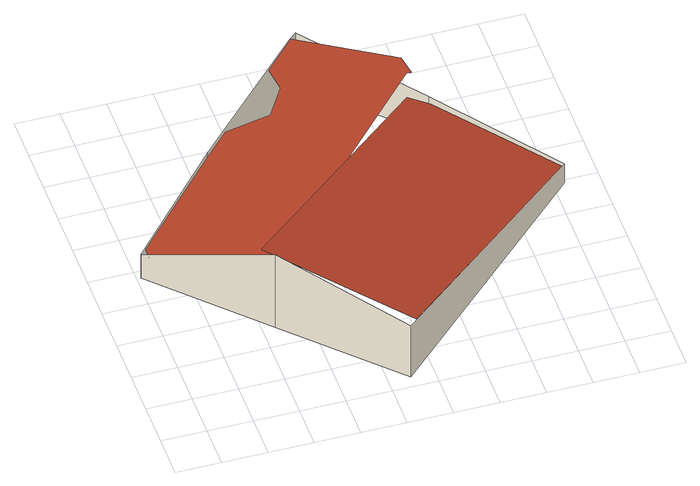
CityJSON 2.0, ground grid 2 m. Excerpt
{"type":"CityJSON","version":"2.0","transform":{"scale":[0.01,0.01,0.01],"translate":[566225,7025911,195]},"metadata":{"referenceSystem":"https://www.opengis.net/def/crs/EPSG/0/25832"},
"CityObjects":{
"building1":{"type":"Building","geometry":[{"type":"MultiSurface","lod":"2","boundaries":[[[0,1,2,3,4]],[[5,6,7,8,9,10,11,12,13,14,15,16,17]],[[18,19,20,21]],[[22,23,19,18]],[[24,25,23,22]],[[26,27,25,24]],[[28,29,27,26]],[[30,31,29,28]],[[32,33,31,30]],[[21,20,33,32]]],"semantics":{"surfaces":[{"type":"RoofSurface"},{"type":"WallSurface"}],"values":[0,0,1,1,1,1,1,1,1,1]}}]}
},
"vertices":[
[1312,1433,286],[409,556,465],[930,90,345],[1835,969,165],[1399,1387,266],[1315,1526,424],[941,1849,348],[808,1723,324],[821,1599,328],[737,1472,314],[538,1467,276],[45,984,189],[43,932,190],[418,588,267],[569,525,297],[435,581,270],[1312,1433,425],[1329,1424,429],[940,1848,57],[940,1848,348],[434,1369,276],[434,1369,57],[972,1878,57],[972,1878,348],[1406,1433,57],[1406,1433,266],[1847,980,57],[1847,980,165],[896,57,57],[896,57,345],[455,509,57],[455,509,465],[18,958,57],[18,958,190]
]}
